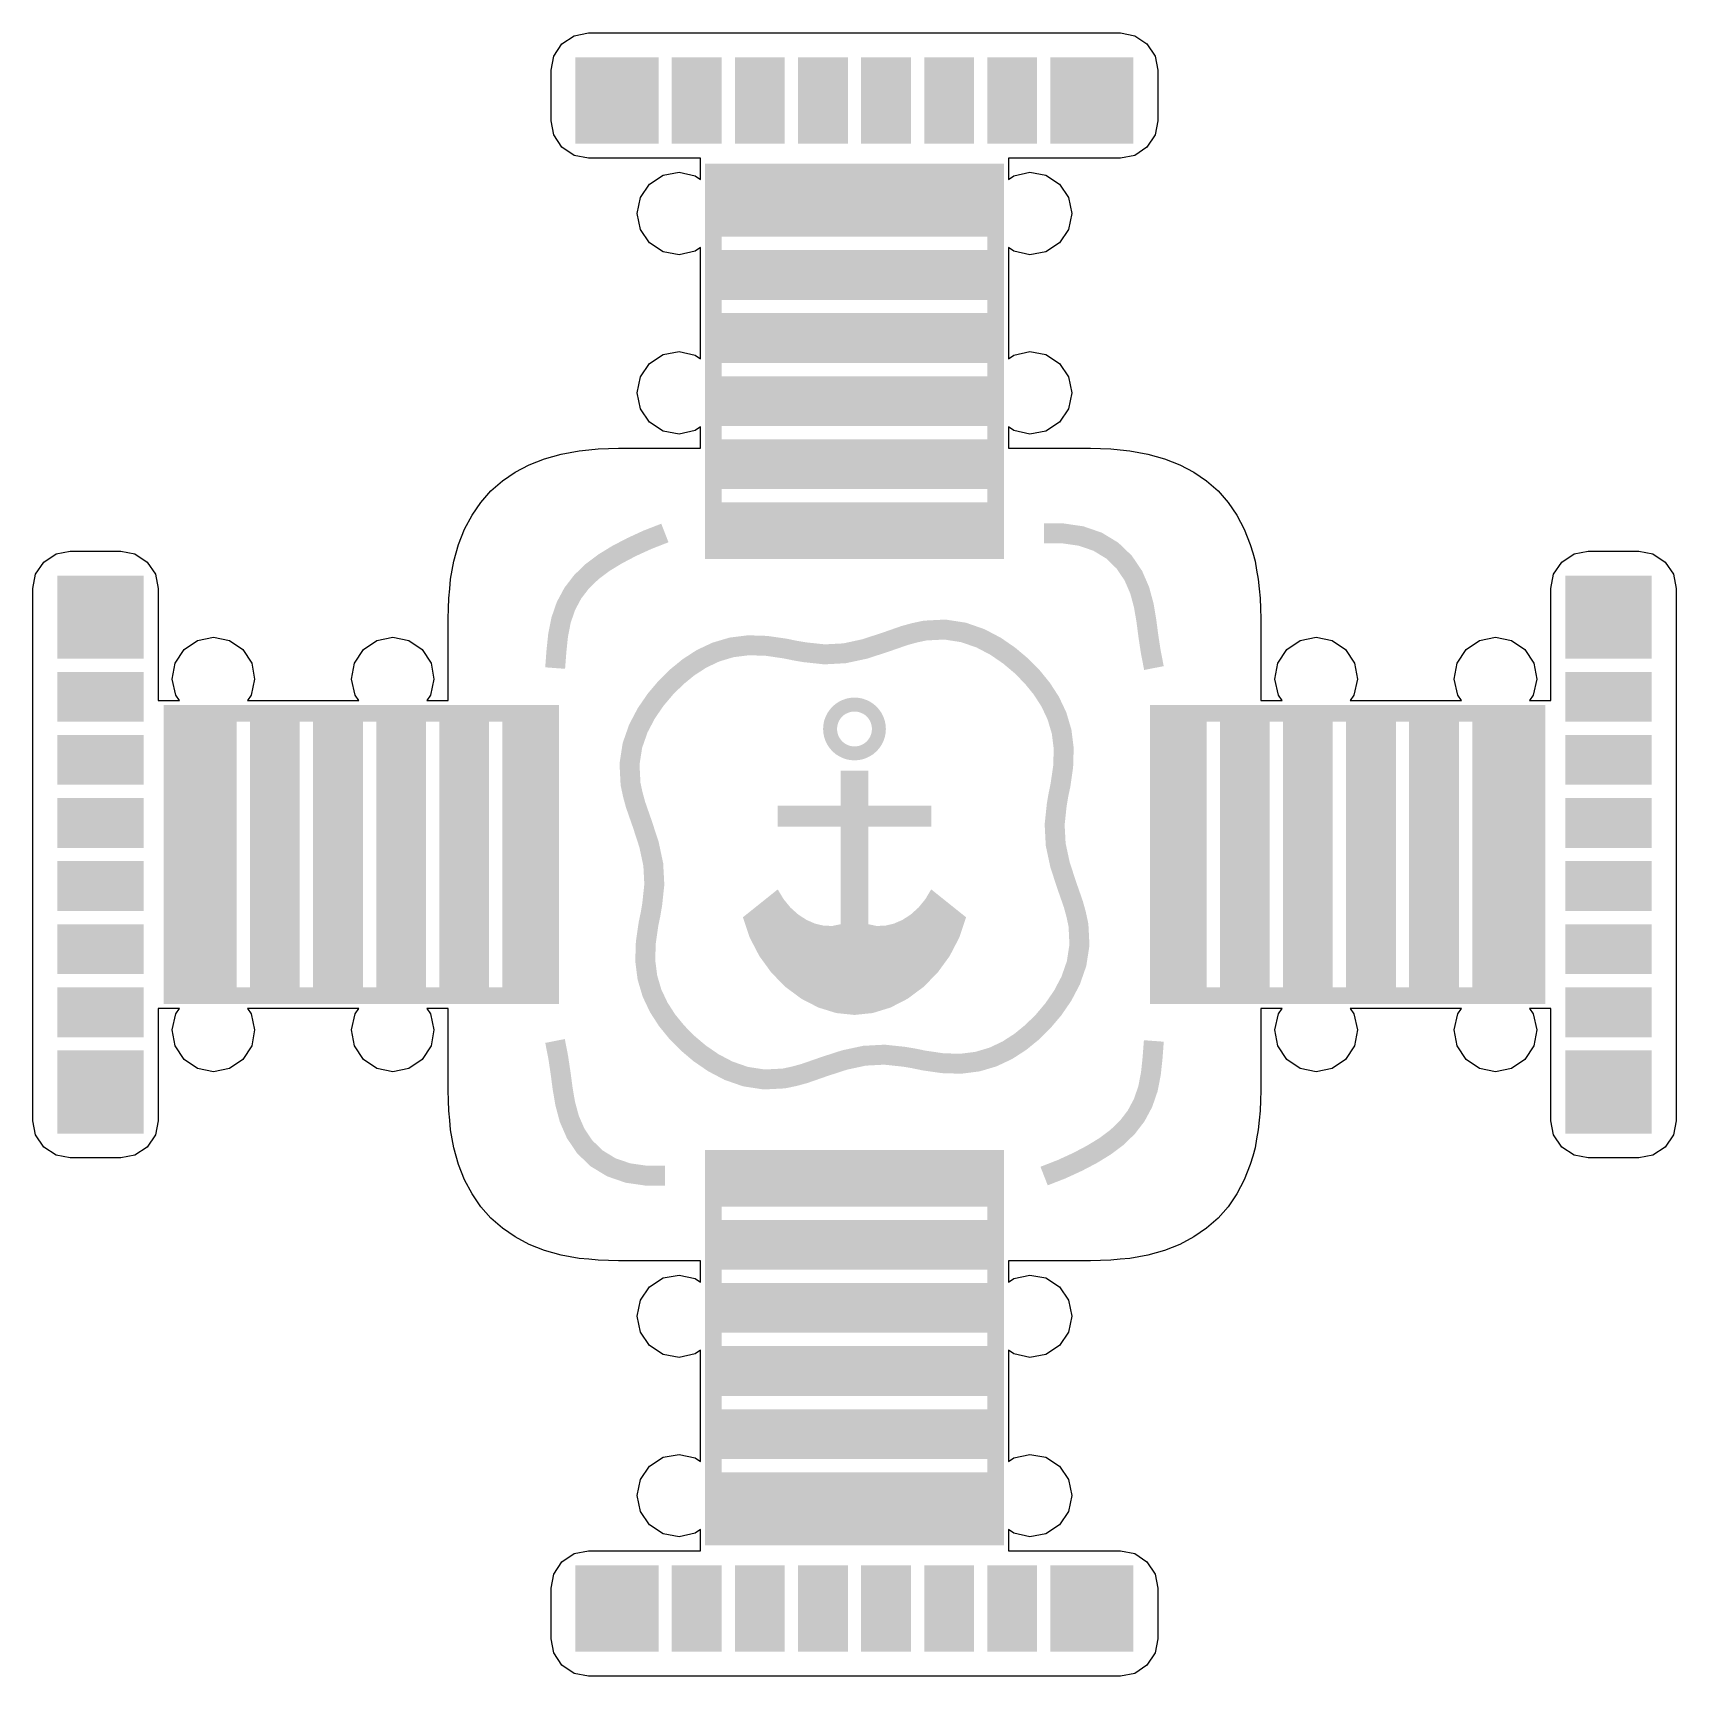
# Model space of a CAD drawing. Header units: millimetres. Extents: x 6 to 591, y 62 to 394.
# Drawn here: x 425.13 to 474.61, y 344.66 to 394.14 of the extents above; entities that cross this region are included whole.
import ezdxf

# ---------------------------------------------------------------- set-up
doc = ezdxf.new("R2010")
doc.units = ezdxf.units.MM
doc.layers.add('CUT', color=1, linetype='Continuous')
doc.layers.add('RASTER', color=7, linetype='Continuous')

msp = doc.modelspace()

# ---------------------------------------------------------------- hatches: boundary and pattern name
at = {"layer": 'RASTER'}
h = msp.add_hatch(color=7, dxfattribs=at)
h.paths.add_polyline_path([(441.469, 390.8), (458.269, 390.8), (458.269, 393.4), (441.469, 393.4)])
h.paths.add_polyline_path([(443.969, 390.8), (443.969, 393.4), (444.369, 393.4), (444.369, 390.8), (443.969, 390.8)])
h.paths.add_polyline_path([(445.869, 390.8), (445.869, 393.4), (446.269, 393.4), (446.269, 390.8), (445.869, 390.8)])
h.paths.add_polyline_path([(447.769, 390.8), (447.769, 393.4), (448.169, 393.4), (448.169, 390.8), (447.769, 390.8)])
h.paths.add_polyline_path([(449.669, 390.8), (449.669, 393.4), (450.069, 393.4), (450.069, 390.8), (449.669, 390.8)])
h.paths.add_polyline_path([(451.569, 390.8), (451.569, 393.4), (451.969, 393.4), (451.969, 390.8), (451.569, 390.8)])
h.paths.add_polyline_path([(453.469, 390.8), (453.469, 393.4), (453.869, 393.4), (453.869, 390.8), (453.469, 390.8)])
h.paths.add_polyline_path([(455.369, 390.8), (455.369, 393.4), (455.769, 393.4), (455.769, 390.8), (455.369, 390.8)])
h = msp.add_hatch(color=7, dxfattribs=at)
h.paths.add_polyline_path([(445.369, 378.3), (454.369, 378.3), (454.369, 390.2), (445.369, 390.2)])
h.paths.add_polyline_path([(445.869, 380), (445.869, 380.4), (453.869, 380.4), (453.869, 380), (445.869, 380)])
h.paths.add_polyline_path([(445.869, 381.9), (445.869, 382.3), (453.869, 382.3), (453.869, 381.9), (445.869, 381.9)])
h.paths.add_polyline_path([(445.869, 383.8), (445.869, 384.2), (453.869, 384.2), (453.869, 383.8), (445.869, 383.8)])
h.paths.add_polyline_path([(445.869, 385.7), (445.869, 386.1), (453.869, 386.1), (453.869, 385.7), (445.869, 385.7)])
h.paths.add_polyline_path([(445.869, 387.6), (445.869, 388), (453.869, 388), (453.869, 387.6), (445.869, 387.6)])
for points in [[(441.156, 374.991), (441.194, 375.492), (441.242, 375.955), (441.325, 376.378), (441.457, 376.762), (441.641, 377.107), (441.878, 377.415), (442.164, 377.69), (442.496, 377.939), (442.872, 378.168), (443.291, 378.388), (443.752, 378.599), (444.269, 378.801), (444.052, 379.36), (443.518, 379.152), (443.027, 378.926), (442.577, 378.691), (442.16, 378.436), (441.776, 378.148), (441.431, 377.815), (441.137, 377.432), (440.906, 377.001), (440.745, 376.534), (440.648, 376.044), (440.596, 375.545), (440.558, 375.036)], [(455.576, 378.769), (456.126, 378.769), (456.621, 378.698), (457.063, 378.546), (457.446, 378.313), (457.76, 378.01), (458.002, 377.651), (458.174, 377.254), (458.287, 376.831), (458.361, 376.39), (458.421, 375.933), (458.493, 375.455), (458.591, 374.956), (459.18, 375.071), (459.085, 375.557), (459.015, 376.017), (458.954, 376.48), (458.873, 376.959), (458.74, 377.452), (458.528, 377.94), (458.219, 378.397), (457.811, 378.789), (457.317, 379.089), (456.761, 379.281), (456.169, 379.367), (455.577, 379.369)], [(449.449, 371.92), (450.289, 371.92), (450.289, 370.87), (452.179, 370.87), (452.179, 370.24), (450.289, 370.24), (450.289, 367.3), (450.534, 367.25), (450.791, 367.257), (451.053, 367.318), (451.313, 367.431), (451.563, 367.593), (451.795, 367.802), (452.003, 368.055), (452.179, 368.35), (453.229, 367.51), (453.025, 366.901), (452.734, 366.342), (452.369, 365.841), (451.943, 365.41), (451.468, 365.057), (450.955, 364.793), (450.418, 364.627), (449.869, 364.57), (449.32, 364.627), (448.783, 364.793), (448.271, 365.057), (447.795, 365.41), (447.369, 365.841), (447.005, 366.342), (446.714, 366.901), (446.509, 367.51), (447.559, 368.35), (447.735, 368.055), (447.943, 367.802), (448.176, 367.593), (448.425, 367.431), (448.685, 367.318), (448.947, 367.257), (449.204, 367.25), (449.449, 367.3), (449.449, 370.24), (447.559, 370.24), (447.559, 370.87), (449.449, 370.87)], [(444.163, 360.031), (443.612, 360.031), (443.118, 360.102), (442.675, 360.254), (442.293, 360.487), (441.978, 360.79), (441.736, 361.149), (441.565, 361.546), (441.452, 361.969), (441.378, 362.41), (441.317, 362.867), (441.245, 363.345), (441.148, 363.844), (440.559, 363.729), (440.654, 363.243), (440.723, 362.783), (440.784, 362.32), (440.866, 361.841), (440.998, 361.348), (441.211, 360.86), (441.519, 360.403), (441.927, 360.011), (442.421, 359.711), (442.978, 359.519), (443.569, 359.433), (444.162, 359.431)], [(458.583, 363.809), (458.545, 363.308), (458.497, 362.845), (458.414, 362.422), (458.282, 362.038), (458.097, 361.693), (457.861, 361.385), (457.574, 361.11), (457.242, 360.861), (456.866, 360.632), (456.448, 360.412), (455.987, 360.201), (455.469, 359.999), (455.687, 359.44), (456.22, 359.648), (456.712, 359.874), (457.162, 360.109), (457.578, 360.364), (457.963, 360.652), (458.308, 360.985), (458.602, 361.368), (458.832, 361.799), (458.993, 362.266), (459.09, 362.756), (459.143, 363.255), (459.181, 363.764)]]:
    msp.add_hatch(color=7, dxfattribs=at).paths.add_polyline_path(points)
h = msp.add_hatch(color=7, dxfattribs=at)
h.paths.add_polyline_path([(428.469, 361), (428.469, 377.8), (425.869, 377.8), (425.869, 361)])
h.paths.add_polyline_path([(428.469, 363.5), (425.869, 363.5), (425.869, 363.9), (428.469, 363.9), (428.469, 363.5)])
h.paths.add_polyline_path([(428.469, 365.4), (425.869, 365.4), (425.869, 365.8), (428.469, 365.8), (428.469, 365.4)])
h.paths.add_polyline_path([(428.469, 367.3), (425.869, 367.3), (425.869, 367.7), (428.469, 367.7), (428.469, 367.3)])
h.paths.add_polyline_path([(428.469, 369.2), (425.869, 369.2), (425.869, 369.6), (428.469, 369.6), (428.469, 369.2)])
h.paths.add_polyline_path([(428.469, 371.1), (425.869, 371.1), (425.869, 371.5), (428.469, 371.5), (428.469, 371.1)])
h.paths.add_polyline_path([(428.469, 373), (425.869, 373), (425.869, 373.4), (428.469, 373.4), (428.469, 373)])
h.paths.add_polyline_path([(428.469, 374.9), (425.869, 374.9), (425.869, 375.3), (428.469, 375.3), (428.469, 374.9)])
h = msp.add_hatch(color=7, dxfattribs=at)
h.paths.add_polyline_path([(471.269, 377.8), (471.269, 361), (473.869, 361), (473.869, 377.8)])
h.paths.add_polyline_path([(471.269, 375.3), (473.869, 375.3), (473.869, 374.9), (471.269, 374.9), (471.269, 375.3)])
h.paths.add_polyline_path([(471.269, 373.4), (473.869, 373.4), (473.869, 373), (471.269, 373), (471.269, 373.4)])
h.paths.add_polyline_path([(471.269, 371.5), (473.869, 371.5), (473.869, 371.1), (471.269, 371.1), (471.269, 371.5)])
h.paths.add_polyline_path([(471.269, 369.6), (473.869, 369.6), (473.869, 369.2), (471.269, 369.2), (471.269, 369.6)])
h.paths.add_polyline_path([(471.269, 367.7), (473.869, 367.7), (473.869, 367.3), (471.269, 367.3), (471.269, 367.7)])
h.paths.add_polyline_path([(471.269, 365.8), (473.869, 365.8), (473.869, 365.4), (471.269, 365.4), (471.269, 365.8)])
h.paths.add_polyline_path([(471.269, 363.9), (473.869, 363.9), (473.869, 363.5), (471.269, 363.5), (471.269, 363.9)])
h = msp.add_hatch(color=7, dxfattribs=at)
h.paths.add_polyline_path([(442.991, 370.812), (442.902, 371.138), (442.828, 371.487), (442.795, 372.137), (442.89, 372.756), (443.085, 373.314), (443.345, 373.808), (443.644, 374.243), (443.969, 374.628), (444.319, 374.973), (444.699, 375.283), (445.119, 375.555), (445.587, 375.776), (446.104, 375.93), (446.661, 376), (447.243, 375.982), (447.838, 375.896), (448.134, 375.834), (448.415, 375.787), (448.977, 375.727), (449.53, 375.756), (450.091, 375.877), (450.674, 376.066), (451.281, 376.278), (451.607, 376.367), (451.956, 376.441), (452.607, 376.474), (453.225, 376.379), (453.784, 376.184), (454.278, 375.924), (454.712, 375.625), (455.097, 375.3), (455.443, 374.95), (455.752, 374.57), (456.024, 374.15), (456.245, 373.682), (456.399, 373.165), (456.469, 372.608), (456.452, 372.026), (456.366, 371.431), (456.303, 371.136), (456.256, 370.855), (456.196, 370.292), (456.226, 369.74), (456.346, 369.178), (456.535, 368.596), (456.747, 367.988), (456.836, 367.662), (456.911, 367.313), (456.944, 366.663), (456.848, 366.044), (456.654, 365.486), (456.394, 364.992), (456.095, 364.557), (455.769, 364.172), (455.42, 363.827), (455.039, 363.517), (454.619, 363.245), (454.151, 363.024), (453.635, 362.87), (453.077, 362.8), (452.495, 362.818), (451.9, 362.904), (451.605, 362.966), (451.324, 363.013), (450.761, 363.073), (450.209, 363.044), (449.647, 362.923), (449.065, 362.734), (448.457, 362.522), (448.131, 362.433), (447.782, 362.359), (447.132, 362.326), (446.514, 362.421), (445.955, 362.616), (445.461, 362.876), (445.026, 363.175), (444.641, 363.5), (444.296, 363.85), (443.986, 364.23), (443.715, 364.65), (443.493, 365.118), (443.339, 365.635), (443.269, 366.192), (443.287, 366.774), (443.373, 367.369), (443.435, 367.664), (443.482, 367.945), (443.542, 368.508), (443.513, 369.06), (443.392, 369.622), (443.203, 370.204)])
h.paths.add_polyline_path([(443.565, 370.99), (443.772, 370.396), (443.973, 369.778), (444.109, 369.14), (444.144, 368.492), (444.077, 367.864), (444.025, 367.553), (443.964, 367.264), (443.886, 366.722), (443.87, 366.221), (443.929, 365.759), (444.055, 365.333), (444.24, 364.942), (444.472, 364.583), (444.743, 364.251), (445.049, 363.941), (445.391, 363.652), (445.772, 363.39), (446.195, 363.167), (446.659, 363.006), (447.163, 362.928), (447.704, 362.955), (447.99, 363.016), (448.279, 363.096), (448.874, 363.303), (449.491, 363.503), (450.13, 363.64), (450.777, 363.675), (451.406, 363.608), (451.716, 363.555), (452.005, 363.495), (452.547, 363.416), (453.048, 363.401), (453.511, 363.459), (453.936, 363.586), (454.327, 363.771), (454.686, 364.003), (455.018, 364.274), (455.328, 364.58), (455.617, 364.922), (455.879, 365.303), (456.102, 365.725), (456.264, 366.19), (456.341, 366.693), (456.314, 367.235), (456.253, 367.52), (456.174, 367.81), (455.966, 368.404), (455.766, 369.022), (455.629, 369.66), (455.595, 370.308), (455.661, 370.936), (455.714, 371.247), (455.774, 371.536), (455.853, 372.078), (455.868, 372.579), (455.81, 373.041), (455.683, 373.467), (455.498, 373.858), (455.266, 374.217), (454.996, 374.549), (454.69, 374.859), (454.348, 375.148), (453.967, 375.41), (453.544, 375.633), (453.079, 375.794), (452.576, 375.872), (452.035, 375.845), (451.749, 375.784), (451.459, 375.704), (450.865, 375.497), (450.247, 375.297), (449.609, 375.16), (448.961, 375.125), (448.333, 375.192), (448.022, 375.245), (447.733, 375.305), (447.191, 375.384), (446.69, 375.399), (446.228, 375.341), (445.802, 375.214), (445.412, 375.029), (445.052, 374.797), (444.72, 374.526), (444.41, 374.22), (444.121, 373.878), (443.859, 373.497), (443.637, 373.075), (443.475, 372.61), (443.397, 372.107), (443.425, 371.565), (443.486, 371.28), (443.565, 370.99)])
h = msp.add_hatch(color=7, dxfattribs=at)
h.paths.add_polyline_path([(450.814, 373.18), (450.806, 373.057), (450.782, 372.935), (450.742, 372.818), (450.688, 372.708), (450.619, 372.605), (450.537, 372.512), (450.445, 372.43), (450.342, 372.362), (450.231, 372.307), (450.114, 372.267), (449.993, 372.243), (449.869, 372.235), (449.746, 372.243), (449.625, 372.267), (449.508, 372.307), (449.397, 372.362), (449.294, 372.43), (449.201, 372.512), (449.12, 372.605), (449.051, 372.708), (448.996, 372.818), (448.956, 372.935), (448.932, 373.057), (448.924, 373.18), (448.932, 373.303), (448.956, 373.425), (448.996, 373.542), (449.051, 373.653), (449.12, 373.755), (449.201, 373.848), (449.294, 373.93), (449.397, 373.998), (449.508, 374.053), (449.625, 374.093), (449.746, 374.117), (449.869, 374.125), (449.993, 374.117), (450.114, 374.093), (450.231, 374.053), (450.342, 373.998), (450.445, 373.93), (450.537, 373.848), (450.619, 373.755), (450.688, 373.653), (450.742, 373.542), (450.782, 373.425), (450.806, 373.303)])
h.paths.add_polyline_path([(450.394, 373.18), (450.39, 373.111), (450.376, 373.044), (450.354, 372.979), (450.324, 372.918), (450.286, 372.86), (450.24, 372.809), (450.189, 372.763), (450.132, 372.725), (450.07, 372.695), (450.005, 372.673), (449.938, 372.659), (449.869, 372.655), (449.801, 372.659), (449.733, 372.673), (449.668, 372.695), (449.607, 372.725), (449.55, 372.763), (449.498, 372.809), (449.453, 372.86), (449.415, 372.918), (449.384, 372.979), (449.362, 373.044), (449.349, 373.111), (449.344, 373.18), (449.349, 373.249), (449.362, 373.316), (449.384, 373.381), (449.415, 373.443), (449.453, 373.5), (449.498, 373.551), (449.55, 373.597), (449.607, 373.635), (449.668, 373.665), (449.733, 373.687), (449.801, 373.701), (449.869, 373.705), (449.938, 373.701), (450.005, 373.687), (450.07, 373.665), (450.132, 373.635), (450.189, 373.597), (450.24, 373.551), (450.286, 373.5), (450.324, 373.443), (450.354, 373.381), (450.376, 373.316), (450.39, 373.249)])
h = msp.add_hatch(color=7, dxfattribs=at)
h.paths.add_polyline_path([(440.969, 364.9), (440.969, 373.9), (429.069, 373.9), (429.069, 364.9)])
h.paths.add_polyline_path([(439.269, 365.4), (438.869, 365.4), (438.869, 373.4), (439.269, 373.4), (439.269, 365.4)])
h.paths.add_polyline_path([(437.369, 365.4), (436.969, 365.4), (436.969, 373.4), (437.369, 373.4), (437.369, 365.4)])
h.paths.add_polyline_path([(435.469, 365.4), (435.069, 365.4), (435.069, 373.4), (435.469, 373.4), (435.469, 365.4)])
h.paths.add_polyline_path([(433.569, 365.4), (433.169, 365.4), (433.169, 373.4), (433.569, 373.4), (433.569, 365.4)])
h.paths.add_polyline_path([(431.669, 365.4), (431.269, 365.4), (431.269, 373.4), (431.669, 373.4), (431.669, 365.4)])
h = msp.add_hatch(color=7, dxfattribs=at)
h.paths.add_polyline_path([(458.769, 373.9), (458.769, 364.9), (470.669, 364.9), (470.669, 373.9)])
h.paths.add_polyline_path([(460.469, 373.4), (460.869, 373.4), (460.869, 365.4), (460.469, 365.4), (460.469, 373.4)])
h.paths.add_polyline_path([(462.369, 373.4), (462.769, 373.4), (462.769, 365.4), (462.369, 365.4), (462.369, 373.4)])
h.paths.add_polyline_path([(464.269, 373.4), (464.669, 373.4), (464.669, 365.4), (464.269, 365.4), (464.269, 373.4)])
h.paths.add_polyline_path([(466.169, 373.4), (466.569, 373.4), (466.569, 365.4), (466.169, 365.4), (466.169, 373.4)])
h.paths.add_polyline_path([(468.069, 373.4), (468.469, 373.4), (468.469, 365.4), (468.069, 365.4), (468.069, 373.4)])
h = msp.add_hatch(color=7, dxfattribs=at)
h.paths.add_polyline_path([(454.369, 360.5), (445.369, 360.5), (445.369, 348.6), (454.369, 348.6)])
h.paths.add_polyline_path([(453.869, 358.8), (453.869, 358.4), (445.869, 358.4), (445.869, 358.8), (453.869, 358.8)])
h.paths.add_polyline_path([(453.869, 356.9), (453.869, 356.5), (445.869, 356.5), (445.869, 356.9), (453.869, 356.9)])
h.paths.add_polyline_path([(453.869, 355), (453.869, 354.6), (445.869, 354.6), (445.869, 355), (453.869, 355)])
h.paths.add_polyline_path([(453.869, 353.1), (453.869, 352.7), (445.869, 352.7), (445.869, 353.1), (453.869, 353.1)])
h.paths.add_polyline_path([(453.869, 351.2), (453.869, 350.8), (445.869, 350.8), (445.869, 351.2), (453.869, 351.2)])
h = msp.add_hatch(color=7, dxfattribs=at)
h.paths.add_polyline_path([(458.269, 348), (441.469, 348), (441.469, 345.4), (458.269, 345.4)])
h.paths.add_polyline_path([(455.769, 348), (455.769, 345.4), (455.369, 345.4), (455.369, 348), (455.769, 348)])
h.paths.add_polyline_path([(453.869, 348), (453.869, 345.4), (453.469, 345.4), (453.469, 348), (453.869, 348)])
h.paths.add_polyline_path([(451.969, 348), (451.969, 345.4), (451.569, 345.4), (451.569, 348), (451.969, 348)])
h.paths.add_polyline_path([(450.069, 348), (450.069, 345.4), (449.669, 345.4), (449.669, 348), (450.069, 348)])
h.paths.add_polyline_path([(448.169, 348), (448.169, 345.4), (447.769, 345.4), (447.769, 348), (448.169, 348)])
h.paths.add_polyline_path([(446.269, 348), (446.269, 345.4), (445.869, 345.4), (445.869, 348), (446.269, 348)])
h.paths.add_polyline_path([(444.369, 348), (444.369, 345.4), (443.969, 345.4), (443.969, 348), (444.369, 348)])

# ---------------------------------------------------------------- linework, layer by layer
at = {"layer": 'CUT'}
msp.add_lwpolyline([(474.523, 377.836), (474.607, 377.414), (474.607, 361.386), (474.523, 360.964), (474.275, 360.594), (473.906, 360.347), (473.483, 360.263), (471.956, 360.263), (471.533, 360.347), (471.163, 360.594), (470.916, 360.964), (470.832, 361.386), (470.832, 364.763), (470.19, 364.763), (470.303, 364.602), (470.409, 364.124), (470.322, 363.642), (470.055, 363.232), (469.649, 362.956), (469.169, 362.86), (468.689, 362.956), (468.284, 363.232), (468.017, 363.642), (467.929, 364.124), (468.035, 364.602), (468.149, 364.763), (464.79, 364.763), (464.903, 364.602), (465.009, 364.124), (464.922, 363.642), (464.655, 363.232), (464.249, 362.956), (463.769, 362.86), (463.289, 362.956), (462.884, 363.232), (462.617, 363.642), (462.529, 364.124), (462.635, 364.602), (462.749, 364.763), (462.107, 364.763), (462.107, 364.259), (462.107, 363.769), (462.107, 363.279), (462.107, 362.79), (462.107, 362.298), (462.097, 361.993), (462.087, 361.685), (462.057, 361.397), (462.027, 361.109), (461.977, 360.839), (461.928, 360.57), (461.858, 360.32), (461.787, 360.069), (461.606, 359.606), (461.384, 359.182), (461.121, 358.797), (460.817, 358.453), (460.472, 358.148), (460.087, 357.885), (459.663, 357.663), (459.2, 357.482), (458.95, 357.412), (458.7, 357.342), (458.43, 357.292), (458.161, 357.242), (457.872, 357.212), (457.584, 357.182), (457.276, 357.172), (456.971, 357.163), (456.48, 357.163), (455.99, 357.163), (455.5, 357.163), (455.011, 357.163), (454.507, 357.163), (454.507, 356.521), (454.667, 356.634), (455.145, 356.74), (455.627, 356.653), (456.038, 356.385), (456.313, 355.98), (456.41, 355.5), (456.313, 355.02), (456.038, 354.615), (455.627, 354.347), (455.145, 354.26), (454.667, 354.366), (454.507, 354.479), (454.507, 351.121), (454.667, 351.234), (455.145, 351.34), (455.627, 351.253), (456.038, 350.985), (456.313, 350.58), (456.41, 350.1), (456.313, 349.62), (456.038, 349.215), (455.627, 348.947), (455.145, 348.86), (454.667, 348.966), (454.507, 349.079), (454.507, 348.438), (457.883, 348.438), (458.306, 348.353), (458.675, 348.106), (458.923, 347.736), (459.007, 347.314), (459.007, 345.786), (458.923, 345.364), (458.675, 344.994), (458.306, 344.747), (457.883, 344.663), (441.856, 344.663), (441.433, 344.747), (441.063, 344.994), (440.816, 345.364), (440.732, 345.786), (440.732, 347.314), (440.816, 347.736), (441.063, 348.106), (441.433, 348.353), (441.856, 348.438), (445.232, 348.438), (445.232, 349.079), (445.071, 348.966), (444.593, 348.86), (444.111, 348.947), (443.701, 349.215), (443.426, 349.62), (443.329, 350.1), (443.426, 350.58), (443.701, 350.985), (444.111, 351.253), (444.593, 351.34), (445.071, 351.234), (445.232, 351.121), (445.232, 354.479), (445.071, 354.366), (444.593, 354.26), (444.111, 354.347), (443.701, 354.615), (443.426, 355.02), (443.329, 355.5), (443.426, 355.98), (443.701, 356.385), (444.111, 356.653), (444.593, 356.74), (445.071, 356.634), (445.232, 356.521), (445.232, 357.163), (444.728, 357.163), (444.238, 357.163), (443.749, 357.163), (443.259, 357.163), (442.767, 357.163), (442.462, 357.172), (442.154, 357.182), (441.866, 357.212), (441.578, 357.242), (441.309, 357.292), (441.039, 357.342), (440.789, 357.412), (440.538, 357.482), (440.075, 357.663), (439.651, 357.885), (439.267, 358.148), (438.922, 358.453), (438.618, 358.797), (438.354, 359.182), (438.132, 359.606), (437.951, 360.069), (437.881, 360.32), (437.811, 360.57), (437.761, 360.839), (437.711, 361.109), (437.681, 361.397), (437.652, 361.685), (437.642, 361.993), (437.632, 362.298), (437.632, 362.79), (437.632, 363.279), (437.632, 363.769), (437.632, 364.259), (437.632, 364.763), (436.99, 364.763), (437.103, 364.602), (437.209, 364.124), (437.122, 363.642), (436.855, 363.232), (436.449, 362.956), (435.969, 362.86), (435.489, 362.956), (435.084, 363.232), (434.817, 363.642), (434.729, 364.124), (434.835, 364.602), (434.949, 364.763), (431.59, 364.763), (431.703, 364.602), (431.809, 364.124), (431.722, 363.642), (431.455, 363.232), (431.049, 362.956), (430.569, 362.86), (430.089, 362.956), (429.684, 363.232), (429.417, 363.642), (429.329, 364.124), (429.435, 364.602), (429.549, 364.763), (428.907, 364.763), (428.907, 361.386), (428.823, 360.964), (428.575, 360.594), (428.206, 360.347), (427.783, 360.263), (426.256, 360.263), (425.833, 360.347), (425.463, 360.594), (425.216, 360.964), (425.132, 361.386), (425.132, 377.414), (425.216, 377.836), (425.463, 378.206), (425.833, 378.453), (426.256, 378.538), (427.783, 378.538), (428.206, 378.453), (428.575, 378.206), (428.823, 377.836), (428.907, 377.414), (428.907, 374.038), (429.549, 374.038), (429.435, 374.198), (429.329, 374.676), (429.417, 375.158), (429.684, 375.568), (430.089, 375.844), (430.569, 375.94), (431.049, 375.844), (431.455, 375.568), (431.722, 375.158), (431.809, 374.676), (431.703, 374.198), (431.59, 374.038), (434.949, 374.038), (434.835, 374.198), (434.729, 374.676), (434.817, 375.158), (435.084, 375.568), (435.489, 375.844), (435.969, 375.94), (436.449, 375.844), (436.855, 375.568), (437.122, 375.158), (437.209, 374.676), (437.103, 374.198), (436.99, 374.038), (437.632, 374.038), (437.632, 374.541), (437.632, 375.031), (437.632, 375.521), (437.632, 376.01), (437.632, 376.502), (437.642, 376.807), (437.652, 377.115), (437.681, 377.403), (437.711, 377.691), (437.761, 377.961), (437.811, 378.23), (437.881, 378.48), (437.951, 378.731), (438.132, 379.194), (438.354, 379.618), (438.618, 380.003), (438.922, 380.347), (439.267, 380.652), (439.651, 380.915), (440.075, 381.137), (440.538, 381.318), (440.789, 381.388), (441.039, 381.458), (441.309, 381.508), (441.578, 381.558), (441.866, 381.588), (442.154, 381.618), (442.462, 381.628), (442.767, 381.638), (443.259, 381.638), (443.749, 381.638), (444.238, 381.638), (444.728, 381.638), (445.232, 381.638), (445.232, 382.279), (445.071, 382.166), (444.593, 382.06), (444.111, 382.147), (443.701, 382.415), (443.426, 382.82), (443.329, 383.3), (443.426, 383.78), (443.701, 384.185), (444.111, 384.453), (444.593, 384.54), (445.071, 384.434), (445.232, 384.321), (445.232, 387.679), (445.071, 387.566), (444.593, 387.46), (444.111, 387.547), (443.701, 387.815), (443.426, 388.22), (443.329, 388.7), (443.426, 389.18), (443.701, 389.585), (444.111, 389.853), (444.593, 389.94), (445.071, 389.834), (445.232, 389.721), (445.232, 390.363), (441.856, 390.363), (441.433, 390.447), (441.063, 390.694), (440.816, 391.064), (440.732, 391.486), (440.732, 393.014), (440.816, 393.436), (441.063, 393.806), (441.433, 394.053), (441.856, 394.138), (457.883, 394.138), (458.306, 394.053), (458.675, 393.806), (458.923, 393.436), (459.007, 393.014), (459.007, 391.486), (458.923, 391.064), (458.675, 390.694), (458.306, 390.447), (457.883, 390.363), (454.507, 390.363), (454.507, 389.721), (454.667, 389.834), (455.145, 389.94), (455.627, 389.853), (456.038, 389.585), (456.313, 389.18), (456.41, 388.7), (456.313, 388.22), (456.038, 387.815), (455.627, 387.547), (455.145, 387.46), (454.667, 387.566), (454.507, 387.679), (454.507, 384.321), (454.667, 384.434), (455.145, 384.54), (455.627, 384.453), (456.038, 384.185), (456.313, 383.78), (456.41, 383.3), (456.313, 382.82), (456.038, 382.415), (455.627, 382.147), (455.145, 382.06), (454.667, 382.166), (454.507, 382.279), (454.507, 381.638), (455.011, 381.638), (455.5, 381.638), (455.99, 381.638), (456.48, 381.638), (456.971, 381.638), (457.276, 381.628), (457.584, 381.618), (457.872, 381.588), (458.161, 381.558), (458.43, 381.508), (458.7, 381.458), (458.95, 381.388), (459.2, 381.318), (459.663, 381.137), (460.087, 380.915), (460.472, 380.652), (460.817, 380.347), (461.121, 380.003), (461.384, 379.618), (461.606, 379.194), (461.787, 378.731), (461.858, 378.48), (461.928, 378.23), (461.977, 377.961), (462.027, 377.691), (462.057, 377.403), (462.087, 377.115), (462.097, 376.807), (462.107, 376.502), (462.107, 376.01), (462.107, 375.521), (462.107, 375.031), (462.107, 374.541), (462.107, 374.038), (462.749, 374.038), (462.635, 374.198), (462.529, 374.676), (462.617, 375.158), (462.884, 375.568), (463.289, 375.844), (463.769, 375.94), (464.249, 375.844), (464.655, 375.568), (464.922, 375.158), (465.009, 374.676), (464.903, 374.198), (464.79, 374.038), (468.149, 374.038), (468.035, 374.198), (467.929, 374.676), (468.017, 375.158), (468.284, 375.568), (468.689, 375.844), (469.169, 375.94), (469.649, 375.844), (470.055, 375.568), (470.322, 375.158), (470.409, 374.676), (470.303, 374.198), (470.19, 374.038), (470.832, 374.038), (470.832, 377.414), (470.916, 377.836), (471.163, 378.206), (471.533, 378.453), (471.956, 378.538), (473.483, 378.538), (473.906, 378.453), (474.275, 378.206)], close=True, dxfattribs=at)

doc.saveas('drawing.dxf')
